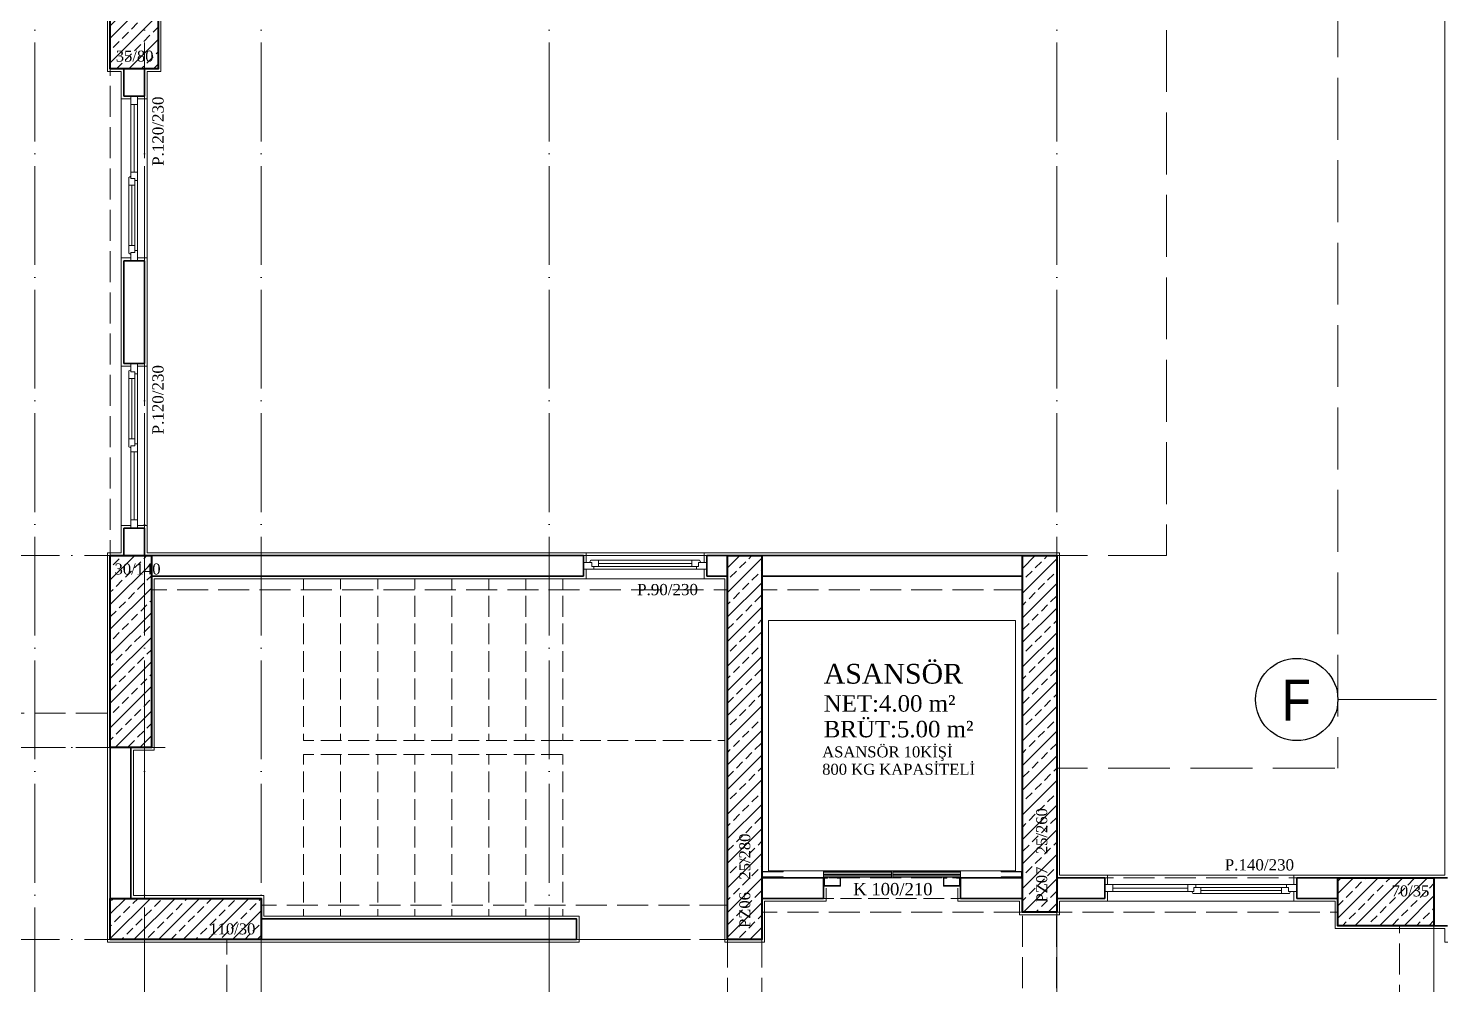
# Model space of a CAD drawing. Header units: millimetres. Extents: x 11587 to 81192, y -36083 to -25300.
# Drawn here: x 43666 to 44696, y -34493 to -33796 of the extents above; entities that cross this region are included whole.
import ezdxf

# ---------------------------------------------------------------- set-up
doc = ezdxf.new("R2010")
doc.units = ezdxf.units.MM
doc.linetypes.add('AKS', pattern=[30, 24, -3, 0, -3])
doc.linetypes.add('IZDUSUM1', pattern=[20, 7.5, -5, 7.5, 0])
for name, color, linetype, lineweight in [('rtm-aks balon', 20, 'Continuous', 25), ('rtm-aks balon yazı', 7, 'Continuous', 20), ('rtm-aks yeni', 7, 'AKS', 20), ('rtm-cam', 141, 'Continuous', 9), ('rtm-duv tugla', 22, 'Continuous', 35), ('rtm-izdusum-üst ince', 8, 'IZDUSUM1', 5), ('rtm-merdiven izdusum', 254, 'IZDUSUM1', 15), ('rtm-mhl-yazı-adı', 150, 'Continuous', 30), ('rtm-mhl-yazı-m2', 7, 'Continuous', 20), ('rtm-mhl-yazı-malzeme', 253, 'Continuous', 13), ('rtm-pen-ahsap', 35, 'Continuous', 13), ('rtm-plan katmanı-05', 205, 'Continuous', 20), ('rtm-plan katmanı-07', 135, 'Continuous', 9), ('rtm-sıva', 252, 'Continuous', 15), ('rtm-tarama-betonarme', 51, 'Continuous', 15), ('rtm-tas_betonarme', 50, 'Continuous', 40)]:
    doc.layers.add(name, color=color, linetype=linetype, lineweight=lineweight)
doc.styles.add('AKSYAZI', font='ARIALN.TTF')
doc.styles.add('ARIAL', font='times.ttf')
doc.styles.add('VAZ-OLCU', font='times.ttf', dxfattribs={"height": 60})
pattern_1 = [(45, (21086.76, 20249.116), (-8.980256, 8.980256), []), (45, (21095.74, 20249.116), (-8.980256, 8.980256), [6.35, -3.175])]
pattern_2 = [(45, (21096.76, 20249.116), (-8.980256, 8.980256), []), (45, (21105.74, 20249.116), (-8.980256, 8.980256), [6.35, -3.175])]

# ---------------------------------------------------------------- blocks, each defined once
blk = doc.blocks.new('KİRİŞA')
at = {"layer": 'rtm-izdusum-üst ince', "ltscale": 1.5}
for points in [[(22629.4, -54429.2), (22629.4, -54074.2)], [(22654.4, -54429.2), (22654.4, -54074.2)], [(22659.4, -54429.2), (23079.4, -54429.2)], [(23104.4, -54429.2), (23294.4, -54429.2)], [(22659.4, -54454.2), (23079.4, -54454.2)], [(23104.4, -54454.2), (23294.4, -54454.2)], [(22224.4, -54544.2), (22629.4, -54544.2)], [(22224.4, -54569.2), (22629.4, -54569.2)], [(22629.4, -54679.2), (22629.4, -54569.2)], [(22654.4, -54679.2), (22654.4, -54569.2)], [(23104.4, -54664.2), (23294.4, -54664.2)], [(23319.4, -54664.2), (23524.4, -54664.2)], [(22739.4, -54684.2), (23079.4, -54684.2)], [(23104.4, -54689.2), (23294.4, -54689.2)], [(23294.4, -54974.2), (23294.4, -54689.2)], [(23319.4, -54689.2), (23524.4, -54689.2)], [(23319.4, -54974.2), (23319.4, -54689.2)], [(23569.4, -54934.2), (23569.4, -54699.2)], [(23594.4, -54934.2), (23594.4, -54699.2)], [(22714.4, -54829.2), (22714.4, -54709.2)], [(22739.4, -54709.2), (23079.4, -54709.2)], [(22739.4, -54829.2), (22739.4, -54709.2)], [(23079.4, -54989.2), (23079.4, -54709.2)], [(23104.4, -54989.2), (23104.4, -54709.2)]]:
    blk.add_lwpolyline(points, dxfattribs=at)

msp = doc.modelspace()

# ---------------------------------------------------------------- hatches: boundary and pattern name
at = {"layer": 'rtm-tarama-betonarme'}
h = msp.add_hatch(dxfattribs=at)
h.set_pattern_fill('ANSI33', color=256, scale=2, style=0)
h.set_pattern_definition(pattern_1)
h.paths.add_polyline_path([(43726.19, -33825.13), (43726.19, -33745.13), (43761.19, -33745.13), (43761.19, -33825.13)])
h = msp.add_hatch(dxfattribs=at)
h.set_pattern_fill('ANSI33', color=256, scale=2, style=0)
h.set_pattern_definition(pattern_1)
h.paths.add_polyline_path([(43726.19, -34180.13), (43756.19, -34180.13), (43756.19, -34320.13), (43726.19, -34320.13)])
h = msp.add_hatch(dxfattribs=at)
h.set_pattern_fill('ANSI33', color=256, scale=2, style=0)
h.set_pattern_definition(pattern_2)
h.paths.add_polyline_path([(44176.19, -34460.13), (44176.19, -34180.13), (44201.19, -34180.13), (44201.19, -34460.13)])
h = msp.add_hatch(dxfattribs=at)
h.set_pattern_fill('ANSI33', color=256, scale=2, style=0)
h.set_pattern_definition(pattern_2)
h.paths.add_polyline_path([(44391.19, -34440.13), (44391.19, -34180.13), (44416.19, -34180.13), (44416.19, -34440.13)])
h = msp.add_hatch(dxfattribs=at)
h.set_pattern_fill('ANSI33', color=256, scale=2, style=0)
h.set_pattern_definition(pattern_2)
h.paths.add_polyline_path([(44621.19, -34450.13), (44621.19, -34415.13), (44691.19, -34415.13), (44691.19, -34450.13)])
h = msp.add_hatch(dxfattribs=at)
h.set_pattern_fill('ANSI33', color=256, scale=2, style=0)
h.set_pattern_definition(pattern_2)
h.paths.add_polyline_path([(43726.19, -34460.13), (43726.19, -34430.13), (43836.19, -34430.13), (43836.19, -34460.13)])

# ---------------------------------------------------------------- linework, layer by layer
at = {"layer": 'rtm-aks balon'}
msp.add_circle((44591.19, -34285.13), 30, dxfattribs=at)
at = {"layer": 'rtm-aks yeni', "ltscale": 3}
for p, q in [((43671.19, -35680.13), (43671.19, -31980.13)), ((43751.19, -35680.13), (43751.19, -31980.13)), ((43836.19, -35680.13), (43836.19, -31980.13)), ((44046.19, -35680.13), (44046.19, -31980.13)), ((44416.19, -35680.13), (44416.19, -31980.13)), ((42626.19, -34180.13), (44416.19, -34180.13)), ((44621.19, -34285.13), (48996.19, -34285.13)), ((42626.19, -34320.13), (43766.19, -34320.13)), ((44691.19, -35680.13), (44691.19, -34415.13)), ((42626.19, -34460.13), (44201.19, -34460.13))]:
    msp.add_line(p, q, dxfattribs=at)
at = {"layer": 'rtm-cam'}
for p, q in [((43743.69, -33900.63), (43743.69, -33851.13)), ((43741.94, -33954.13), (43741.94, -33910.13)), ((43741.94, -34051.13), (43741.94, -34095.13)), ((43743.69, -34104.63), (43743.69, -34154.13)), ((44082.19, -34185.88), (44150.19, -34185.88)), ((44511.69, -34422.63), (44457.19, -34422.63)), ((44580.19, -34424.38), (44521.19, -34424.38))]:
    msp.add_line(p, q, dxfattribs=at)
at = {"layer": 'rtm-duv tugla'}
for points in [[(43736.19, -33825.13), (43736.19, -33845.13)], [(43751.19, -33825.13), (43751.19, -33845.13)], [(43736.19, -33845.13), (43751.19, -33845.13)], [(43736.19, -33965.13), (43736.19, -34040.13)], [(43736.19, -33965.13), (43751.19, -33965.13)], [(43751.19, -33965.13), (43751.19, -34040.13)], [(43736.19, -34040.13), (43751.19, -34040.13)], [(43736.19, -34160.13), (43736.19, -34180.13)], [(43736.19, -34160.13), (43751.19, -34160.13)], [(43751.19, -34160.13), (43751.19, -34180.13)], [(43756.19, -34180.13), (44071.19, -34180.13)], [(44071.19, -34180.13), (44071.19, -34195.13)], [(44161.19, -34180.13), (44176.19, -34180.13)], [(44161.19, -34180.13), (44161.19, -34195.13)], [(44201.19, -34180.13), (44391.19, -34180.13)], [(43756.19, -34195.13), (44071.19, -34195.13)], [(44161.19, -34195.13), (44176.19, -34195.13)], [(44201.19, -34195.13), (44391.19, -34195.13)], [(43726.19, -34320.13), (43726.19, -34430.13)], [(43741.19, -34320.13), (43741.19, -34430.13)], [(44201.19, -34430.13), (44246.19, -34430.13), (44246.19, -34415.13), (44201.19, -34415.13)], [(44391.19, -34430.13), (44346.19, -34430.13), (44346.19, -34415.13), (44391.19, -34415.13)], [(44451.19, -34415.13), (44416.19, -34415.13)], [(44451.19, -34430.13), (44451.19, -34415.13)], [(44621.19, -34415.13), (44591.19, -34415.13)], [(44591.19, -34430.13), (44591.19, -34415.13)], [(44691.19, -34415.13), (44701.19, -34415.13)], [(44451.19, -34430.13), (44416.19, -34430.13)], [(44621.19, -34430.13), (44591.19, -34430.13)], [(43836.19, -34445.13), (44066.19, -34445.13), (44066.19, -34460.13), (43836.19, -34460.13)], [(44691.19, -34450.13), (44701.19, -34450.13)]]:
    msp.add_lwpolyline(points, dxfattribs=at)
at = {"layer": 'rtm-izdusum-üst ince', "ltscale": 3}
for points in [[(44416.19, -34180.13), (44496.19, -34180.13), (44496.19, -32860.13), (44126.19, -32860.13), (44126.19, -32200.13), (43216.19, -32200.13), (43216.19, -32860.13), (42846.19, -32860.13), (42846.19, -34685.13), (42961.19, -34685.13), (42961.19, -35350.13), (50656.19, -35350.13), (50656.19, -34685.13), (50771.19, -34685.13), (50771.19, -32860.13), (50401.19, -32860.13), (50401.19, -32200.13), (49491.19, -32200.13), (49491.19, -32860.13), (49121.19, -32860.13), (49121.19, -34180.13), (49201.19, -34180.13)], [(44416.19, -34335.13), (44621.19, -34335.13), (44621.19, -33700.13), (48996.19, -33700.13), (48996.19, -34335.13), (49201.19, -34335.13)]]:
    msp.add_lwpolyline(points, dxfattribs=at)
at = {"layer": 'rtm-izdusum-üst ince'}
msp.add_lwpolyline([(44246.19, -34430.13), (44346.19, -34430.13)], dxfattribs=at)
at = {"layer": 'rtm-merdiven izdusum'}
for points in [[(43867.19, -34197.13), (43867.19, -34315.13)], [(43894.19, -34197.13), (43894.19, -34315.13)], [(43921.19, -34197.13), (43921.19, -34315.13)], [(43948.19, -34197.13), (43948.19, -34315.13)], [(43975.19, -34197.13), (43975.19, -34315.13)], [(44002.19, -34197.13), (44002.19, -34315.13)], [(44029.19, -34197.13), (44029.19, -34315.13)], [(44056.19, -34197.13), (44056.19, -34315.13)], [(43867.19, -34315.13), (44056.19, -34315.13)], [(44056.19, -34315.13), (44174.19, -34315.13)], [(43867.19, -34325.13), (43867.19, -34443.13)], [(43867.19, -34325.13), (44056.19, -34325.13)], [(43894.19, -34325.13), (43894.19, -34443.13)], [(43921.19, -34325.13), (43921.19, -34443.13)], [(43948.19, -34325.13), (43948.19, -34443.13)], [(43975.19, -34325.13), (43975.19, -34443.13)], [(44002.19, -34325.13), (44002.19, -34443.13)], [(44029.19, -34325.13), (44029.19, -34443.13)], [(44056.19, -34325.13), (44056.19, -34443.13)]]:
    msp.add_lwpolyline(points, dxfattribs=at)
at = {"layer": 'rtm-pen-ahsap'}
for p, q in [((43741.19, -33845.13), (43741.19, -33851.13)), ((43746.19, -33899.13), (43746.19, -33845.13)), ((43741.19, -33856.13), (43741.19, -33850.5)), ((43746.19, -33851.13), (43741.19, -33851.13)), ((43741.19, -33856.13), (43741.19, -33900.63)), ((43746.19, -33899.13), (43746.19, -33906.63)), ((43739.69, -33904.5), (43739.69, -33910.13)), ((43741.19, -33905.13), (43741.19, -33900.63)), ((43746.19, -33900.63), (43741.19, -33900.63)), ((43744.19, -33905.13), (43741.19, -33905.13)), ((43744.19, -33905.13), (43744.19, -33910.13)), ((43744.19, -33906.63), (43746.19, -33906.63)), ((43739.69, -33910.13), (43739.69, -33954.13)), ((43744.19, -33910.13), (43739.69, -33910.13)), ((43744.19, -33910.13), (43744.19, -33954.13)), ((43739.69, -33959.77), (43739.69, -33954.13)), ((43744.19, -33954.13), (43739.69, -33954.13)), ((43741.19, -33965.13), (43741.19, -33959.13)), ((43744.19, -33959.13), (43741.19, -33959.13)), ((43744.19, -33959.13), (43744.19, -33954.13)), ((43746.19, -33957.63), (43744.19, -33957.63)), ((43746.19, -33957.63), (43746.19, -33965.13)), ((43741.19, -34040.13), (43741.19, -34046.13)), ((43746.19, -34047.63), (43746.19, -34040.13)), ((43739.69, -34045.5), (43739.69, -34051.13)), ((43739.69, -34095.13), (43739.69, -34051.13)), ((43744.19, -34051.13), (43739.69, -34051.13)), ((43744.19, -34046.13), (43741.19, -34046.13)), ((43744.19, -34046.13), (43744.19, -34051.13)), ((43746.19, -34047.63), (43744.19, -34047.63)), ((43744.19, -34095.13), (43744.19, -34051.13)), ((43739.69, -34100.77), (43739.69, -34095.13)), ((43744.19, -34095.13), (43739.69, -34095.13)), ((43741.19, -34100.13), (43741.19, -34104.63)), ((43744.19, -34100.13), (43741.19, -34100.13)), ((43741.19, -34149.13), (43741.19, -34104.63)), ((43746.19, -34104.63), (43741.19, -34104.63)), ((43744.19, -34100.13), (43744.19, -34095.13)), ((43744.19, -34098.63), (43746.19, -34098.63)), ((43746.19, -34106.13), (43746.19, -34098.63)), ((43746.19, -34106.13), (43746.19, -34160.13)), ((43741.19, -34149.13), (43741.19, -34154.77)), ((43746.19, -34154.13), (43741.19, -34154.13)), ((43741.19, -34160.13), (43741.19, -34154.13)), ((44071.19, -34185.13), (44077.19, -34185.13)), ((44076.56, -34183.63), (44082.19, -34183.63)), ((44077.19, -34188.13), (44077.19, -34185.13)), ((44150.19, -34183.63), (44082.19, -34183.63)), ((44082.19, -34188.13), (44082.19, -34183.63)), ((44155.83, -34183.63), (44150.19, -34183.63)), ((44150.19, -34188.13), (44150.19, -34183.63)), ((44161.19, -34185.13), (44155.19, -34185.13)), ((44155.19, -34188.13), (44155.19, -34185.13)), ((44078.69, -34190.13), (44071.19, -34190.13)), ((44077.19, -34188.13), (44082.19, -34188.13)), ((44078.69, -34190.13), (44078.69, -34188.13)), ((44150.19, -34188.13), (44082.19, -34188.13)), ((44155.19, -34188.13), (44150.19, -34188.13)), ((44153.69, -34190.13), (44153.69, -34188.13)), ((44153.69, -34190.13), (44161.19, -34190.13)), ((44510.19, -34420.13), (44451.19, -34420.13)), ((44457.19, -34420.13), (44457.19, -34425.13)), ((44510.19, -34420.13), (44517.69, -34420.13)), ((44511.69, -34420.13), (44511.69, -34425.13)), ((44516.19, -34422.13), (44521.19, -34422.13)), ((44516.19, -34422.13), (44516.19, -34425.13)), ((44517.69, -34422.13), (44517.69, -34420.13)), ((44521.19, -34422.13), (44580.19, -34422.13)), ((44521.19, -34422.13), (44521.19, -34426.63)), ((44585.19, -34422.13), (44580.19, -34422.13)), ((44580.19, -34422.13), (44580.19, -34426.63)), ((44583.69, -34420.13), (44583.69, -34422.13)), ((44583.69, -34420.13), (44591.19, -34420.13)), ((44585.19, -34422.13), (44585.19, -34425.13)), ((44451.19, -34425.13), (44457.19, -34425.13)), ((44462.19, -34425.13), (44456.56, -34425.13)), ((44462.19, -34425.13), (44511.69, -34425.13)), ((44516.19, -34425.13), (44511.69, -34425.13)), ((44515.56, -34426.63), (44521.19, -34426.63)), ((44521.19, -34426.63), (44580.19, -34426.63)), ((44585.83, -34426.63), (44580.19, -34426.63)), ((44591.19, -34425.13), (44585.19, -34425.13))]:
    msp.add_line(p, q, dxfattribs=at)
for points in [[(43739.69, -33904.5), (43741.19, -33903.63)], [(43739.69, -33959.77), (43741.19, -33960.64)], [(43739.69, -34045.5), (43741.19, -34044.63)], [(43739.69, -34100.77), (43741.19, -34101.64)], [(44076.56, -34183.63), (44075.69, -34185.13)], [(44155.83, -34183.63), (44156.69, -34185.13)], [(44515.56, -34426.63), (44514.69, -34425.13)], [(44585.83, -34426.63), (44586.69, -34425.13)]]:
    msp.add_lwpolyline(points, dxfattribs=at)
at = {"layer": 'rtm-plan katmanı-05'}
for p, q in [((44201.19, -34415.13), (44201.19, -34410.13)), ((44201.69, -34410.63), (44216.69, -34410.63)), ((44201.69, -34414.63), (44201.69, -34410.63)), ((44216.69, -34410.73), (44201.79, -34410.73)), ((44201.79, -34410.73), (44201.79, -34414.53)), ((44216.69, -34410.63), (44216.69, -34410.73)), ((44246.19, -34414.63), (44246.19, -34410.63)), ((44246.19, -34410.63), (44295.69, -34410.63)), ((44295.69, -34410.63), (44295.69, -34414.63)), ((44296.69, -34410.63), (44296.69, -34414.63)), ((44346.19, -34410.63), (44296.69, -34410.63)), ((44346.19, -34414.63), (44346.19, -34410.63)), ((44375.69, -34410.63), (44375.69, -34410.73)), ((44390.69, -34410.63), (44375.69, -34410.63)), ((44375.69, -34410.73), (44390.59, -34410.73)), ((44390.59, -34410.73), (44390.59, -34414.53)), ((44390.69, -34414.63), (44390.69, -34410.63)), ((44391.19, -34415.13), (44391.19, -34410.13)), ((44216.69, -34414.63), (44201.69, -34414.63)), ((44201.79, -34414.53), (44216.69, -34414.53)), ((44216.69, -34414.53), (44216.69, -34414.63)), ((44295.69, -34414.63), (44246.19, -34414.63)), ((44246.69, -34421.13), (44246.69, -34415.13)), ((44246.69, -34415.13), (44249.19, -34415.13)), ((44258.69, -34421.13), (44246.69, -34421.13)), ((44246.99, -34415.43), (44246.99, -34420.83)), ((44249.19, -34415.43), (44246.99, -34415.43)), ((44246.99, -34420.83), (44258.39, -34420.83)), ((44249.19, -34415.13), (44249.19, -34415.43)), ((44256.19, -34415.13), (44258.69, -34415.13)), ((44256.19, -34415.43), (44256.19, -34415.13)), ((44258.39, -34415.43), (44256.19, -34415.43)), ((44258.39, -34420.83), (44258.39, -34415.43)), ((44258.69, -34415.13), (44258.69, -34421.13)), ((44296.69, -34414.63), (44346.19, -34414.63)), ((44336.19, -34415.13), (44333.69, -34415.13)), ((44333.69, -34415.13), (44333.69, -34421.13)), ((44333.69, -34421.13), (44345.69, -34421.13)), ((44333.99, -34415.43), (44336.19, -34415.43)), ((44333.99, -34420.83), (44333.99, -34415.43)), ((44345.39, -34420.83), (44333.99, -34420.83)), ((44336.19, -34415.43), (44336.19, -34415.13)), ((44343.19, -34415.13), (44343.19, -34415.43)), ((44345.69, -34415.13), (44343.19, -34415.13)), ((44343.19, -34415.43), (44345.39, -34415.43)), ((44345.39, -34415.43), (44345.39, -34420.83)), ((44345.69, -34421.13), (44345.69, -34415.13)), ((44375.69, -34414.53), (44375.69, -34414.63)), ((44390.59, -34414.53), (44375.69, -34414.53)), ((44375.69, -34414.63), (44390.69, -34414.63))]:
    msp.add_line(p, q, dxfattribs=at)
at = {"layer": 'rtm-plan katmanı-05', "ltscale": 0.6}
for points in [[(43734.19, -33847.13), (43734.19, -33963.13)], [(43753.19, -33847.13), (43753.19, -33963.13)], [(43734.19, -34158.13), (43734.19, -34042.13)], [(43753.19, -34158.13), (43753.19, -34042.13)], [(44159.19, -34178.13), (44073.19, -34178.13)], [(44159.19, -34197.13), (44073.19, -34197.13)], [(44453.19, -34413.13), (44589.19, -34413.13)], [(44453.19, -34432.13), (44589.19, -34432.13)]]:
    msp.add_lwpolyline(points, dxfattribs=at)
at = {"layer": 'rtm-plan katmanı-05'}
msp.add_lwpolyline([(44386.19, -34227.63), (44386.19, -34410.13), (44206.19, -34410.13), (44206.19, -34227.63)], close=True, dxfattribs=at)
at = {"layer": 'rtm-plan katmanı-07'}
for p, q in [((44295.69, -34411.63), (44246.19, -34411.63)), ((44295.69, -34412.63), (44246.19, -34412.63)), ((44295.69, -34413.63), (44246.19, -34413.63)), ((44296.69, -34411.63), (44346.2, -34411.63)), ((44296.69, -34412.63), (44346.2, -34412.63)), ((44296.69, -34413.63), (44346.2, -34413.63))]:
    msp.add_line(p, q, dxfattribs=at)
for points in [[(43746.19, -33906.63), (43746.19, -33957.63)], [(43746.19, -34098.63), (43746.19, -34047.63)], [(44153.69, -34190.13), (44078.69, -34190.13)], [(44517.69, -34420.13), (44583.69, -34420.13)]]:
    msp.add_lwpolyline(points, dxfattribs=at)
at = {"layer": 'rtm-sıva'}
for points in [[(44411.19, -33703.13), (44418.19, -33703.13), (44418.19, -33782.13), (43763.19, -33782.13), (43763.19, -33827.13), (43753.19, -33827.13), (43753.19, -33847.13)], [(43734.19, -33743.13), (43724.19, -33743.13), (43724.19, -33827.13), (43734.19, -33827.13), (43734.19, -33847.13), (43741.19, -33847.13)], [(44589.19, -34420.13), (44589.19, -34413.13), (44699.19, -34413.13), (44699.19, -33778.13), (44783.19, -33778.13), (44783.19, -33785.13)], [(43746.19, -33847.13), (43753.19, -33847.13)], [(43741.19, -34042.13), (43734.19, -34042.13), (43734.19, -33963.13), (43741.19, -33963.13)], [(43753.19, -33963.13), (43753.19, -34042.13), (43746.19, -34042.13)], [(43746.19, -33963.13), (43753.19, -33963.13)], [(44073.19, -34190.13), (44073.19, -34197.13), (43758.19, -34197.13), (43758.19, -34322.13), (43743.19, -34322.13), (43743.19, -34428.13), (43838.19, -34428.13), (43838.19, -34443.13), (44068.19, -34443.13), (44068.19, -34462.13), (43724.19, -34462.13), (43724.19, -34178.13), (43734.19, -34178.13), (43734.19, -34158.13), (43741.19, -34158.13)], [(43746.19, -34158.13), (43753.19, -34158.13), (43753.19, -34178.13), (44073.19, -34178.13), (44073.19, -34185.13)], [(44159.19, -34185.13), (44159.19, -34178.13), (44418.19, -34178.13), (44418.19, -34413.13), (44453.19, -34413.13), (44453.19, -34420.13)], [(44248.19, -34422.63), (44248.19, -34432.13), (44203.19, -34432.13), (44203.19, -34462.13), (44174.19, -34462.13), (44174.19, -34197.13), (44159.19, -34197.13), (44159.19, -34190.13)], [(44453.19, -34425.13), (44453.19, -34432.13), (44418.19, -34432.13), (44418.19, -34442.13), (44389.19, -34442.13), (44389.19, -34432.13), (44344.19, -34432.13), (44344.19, -34422.63)], [(45411.19, -34462.13), (44699.19, -34462.13), (44699.19, -34452.13), (44619.19, -34452.13), (44619.19, -34432.13), (44589.19, -34432.13), (44589.19, -34425.13)]]:
    msp.add_lwpolyline(points, dxfattribs=at)
at = {"layer": 'rtm-tas_betonarme'}
for points in [[(43726.19, -33745.13), (43761.19, -33745.13), (43761.19, -33825.13), (43726.19, -33825.13)], [(43726.19, -34180.13), (43756.19, -34180.13), (43756.19, -34320.13), (43726.19, -34320.13)], [(44176.19, -34180.13), (44201.19, -34180.13), (44201.19, -34460.13), (44176.19, -34460.13)], [(44391.19, -34180.13), (44416.19, -34180.13), (44416.19, -34440.13), (44391.19, -34440.13)], [(44621.19, -34415.13), (44691.19, -34415.13), (44691.19, -34450.13), (44621.19, -34450.13)], [(43726.19, -34430.13), (43836.19, -34430.13), (43836.19, -34460.13), (43726.19, -34460.13)]]:
    msp.add_lwpolyline(points, close=True, dxfattribs=at)

# ---------------------------------------------------------------- block references
at = {"layer": 'rtm-izdusum-üst ince'}
msp.add_blockref('KİRİŞA', (21096.76, 20249.12), dxfattribs=at)

# ---------------------------------------------------------------- texts
at = {"layer": 'rtm-aks balon yazı', "insert": (44580.4, -34300.55), "char_height": 30, "width": 27.7214, "attachment_point": 7, "style": 'AKSYAZI'}
msp.add_mtext('F', dxfattribs=at)
at = {"layer": 'rtm-mhl-yazı-adı', "style": 'ARIAL'}
msp.add_text('ASANSÖR ', height=14.4, dxfattribs=at).set_placement((44246.37, -34273.55))
at = {"layer": 'rtm-mhl-yazı-m2', "style": 'ARIAL'}
for s, height, p in [('35/80', 8, (43730.24, -33819.98)), ('30/140', 8, (43729.35, -34193.96)), ('NET:4.00 m² ', 12, (44246.37, -34294)), ('BRÜT:5.00 m² ', 12, (44246.37, -34312.7)), ('ASANSÖR 10KİŞİ', 8, (44245.24, -34327.33)), ('800 KG KAPASİTELİ ', 8, (44245.24, -34340.01)), ('70/35', 8, (44660.34, -34428.71)), ('110/30', 8, (43798.44, -34456.41))]:
    msp.add_text(s, height=height, dxfattribs=at).set_placement(p)
for s, p in [('PZ07   25/260', (44409.26, -34433.16)), ('PZ06   25/280', (44192.81, -34451.71))]:
    msp.add_text(s, height=8, rotation=90, dxfattribs=at).set_placement(p)
at = {"layer": 'rtm-mhl-yazı-malzeme', "style": 'VAZ-OLCU'}
for s, height, rotation, p in [('P.120/230', 8.192, 90.0398, (43765.14, -33895.97)), ('P.120/230', 8.192, 90.0398, (43765.14, -34091.79)), ('P.90/230', 8.192, 0.0398, (44110.35, -34209.08)), ('P.140/230', 8.192, 359.9602, (44538.71, -34409.76)), ('K 100/210', 9, 359.9602, (44267.9, -34427.89))]:
    msp.add_text(s, height=height, rotation=rotation, dxfattribs=at).set_placement(p)

doc.saveas('drawing.dxf')
